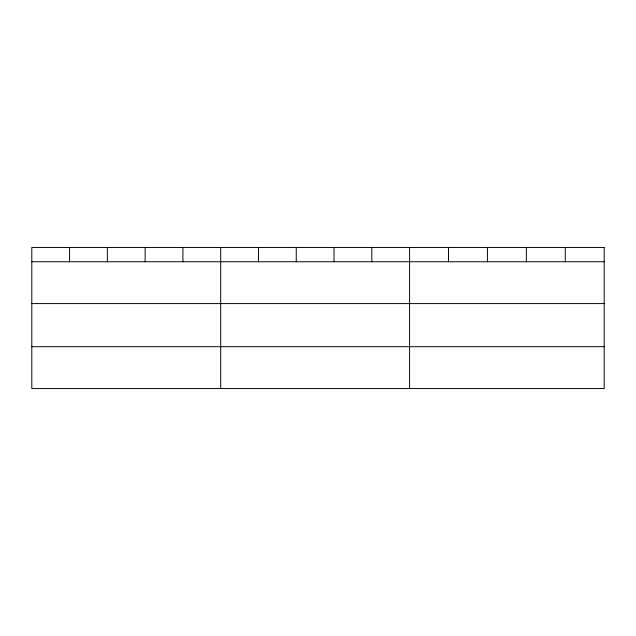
<?xml version="1.0" encoding="UTF-8"?>
<svg xmlns="http://www.w3.org/2000/svg" width="636" height="636" viewBox="0 0 636 636"><rect width="100%" height="100%" fill="white"/><g stroke="black" fill="none" stroke-linecap="round" stroke-linejoin="round"><path stroke-width="0.95" d="M31.8 261.738L604.2 261.738M31.8 303.587L604.2 303.587M31.8 346.7L604.2 346.7M565.277 247.452L565.277 261.738M526.354 247.452L526.354 261.738M487.43 247.452L487.43 261.738M448.507 247.452L448.507 261.738M409.584 247.452L409.584 388.548M371.806 247.452L371.806 261.738M334.027 247.452L334.027 261.738M296.249 247.452L296.249 261.738M258.47 247.452L258.47 261.738M220.692 247.452L220.692 388.548M182.914 247.452L182.914 261.738M145.135 247.452L145.135 261.738M107.357 247.452L107.357 261.738M69.578 247.452L69.578 261.738M604.2 247.452L31.8 247.452L31.8 388.548L604.2 388.548L604.2 247.452"/></g></svg>
